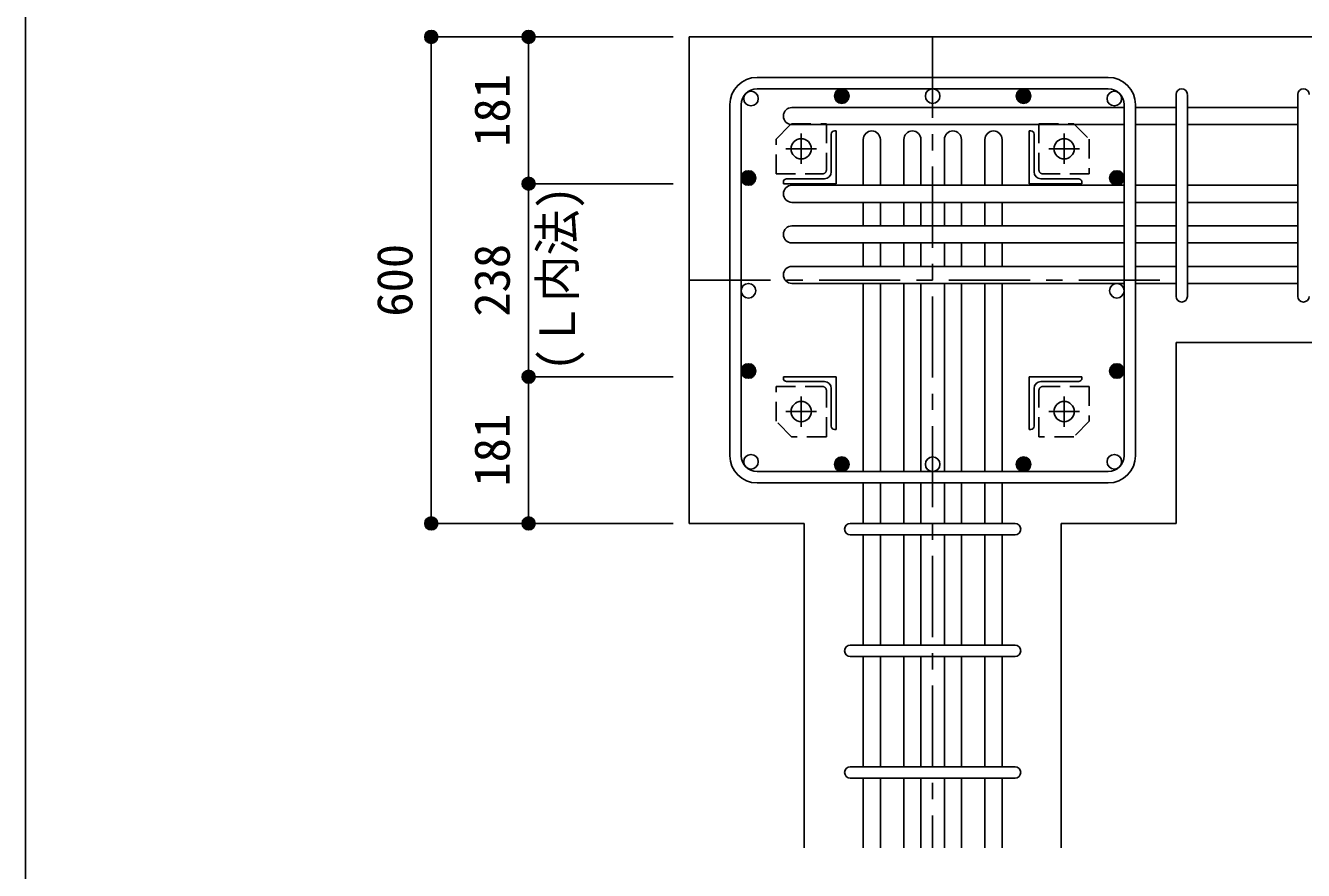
# Model space of a CAD drawing. Units: millimetres at full size, sheet at 1:20. Extents: x -3982 to 3969, y -2797 to 2801.
# Drawn here: x -3982 to -2407, y -1733 to -691 of the extents above; entities that cross this region are included whole.
import ezdxf
from ezdxf.enums import TextEntityAlignment as Align

# ---------------------------------------------------------------- set-up
doc = ezdxf.new("R2010")
doc.units = ezdxf.units.MM
doc.header["$LTSCALE"] = 20
doc.header["$PDMODE"] = 32
doc.header["$PDSIZE"] = 10
doc.linetypes.add('CHAIN1', pattern=[8, 5, -1, 1, -1])
doc.linetypes.add('DASHED1', pattern=[1.8, 1.2, -0.6])
for name, color, linetype in [('6-1_躯体線', 2, 'Continuous'), ('6-2_A.Bolt_', 4, 'Continuous'), ('6-3_柱型主筋', 4, 'Continuous'), ('6-4_フープ', 7, 'Continuous'), ('6-5_梁主筋', 7, 'Continuous'), ('6-6_S.T.P.', 7, 'Continuous'), ('6-9_プレート', 4, 'DASHED1'), ('6-D_寸法', 4, 'Continuous'), ('F-0_枠', 6, 'Continuous')]:
    doc.layers.add(name, color=color, linetype=linetype)
doc.styles.add('ＭＳ ゴシック', font='')
doc.styles.get('ＭＳ ゴシック').set_extended_font_data('MS Gothic')

msp = doc.modelspace()

# ---------------------------------------------------------------- linework, layer by layer
at = {"layer": '6-1_躯体線'}
for p, q in [((-3163.87, -704.67), (-3163.87, -1304.67)), ((-2163.87, -704.67), (-3163.87, -704.67)), ((-2163.87, -1081.67), (-2563.87, -1081.67)), ((-2563.87, -1304.67), (-2563.87, -1081.67)), ((-3163.87, -1304.67), (-3022.37, -1304.67)), ((-3022.37, -1704.67), (-3022.37, -1304.67)), ((-2705.37, -1304.67), (-2563.87, -1304.67)), ((-2705.37, -1704.67), (-2705.37, -1304.67))]:
    msp.add_line(p, q, dxfattribs=at)
at = {"layer": '6-2_A.Bolt_', "linetype": 'CHAIN1'}
for p, q in [((-3025.87, -823.87), (-3025.87, -861.37)), ((-2701.87, -823.87), (-2701.87, -861.37)), ((-3044.67, -842.67), (-3007.17, -842.67)), ((-2683.07, -842.67), (-2720.57, -842.67)), ((-3025.87, -1185.47), (-3025.87, -1147.97)), ((-2701.87, -1185.47), (-2701.87, -1147.97)), ((-3044.67, -1166.67), (-3007.17, -1166.67)), ((-2683.07, -1166.67), (-2720.57, -1166.67))]:
    msp.add_line(p, q, dxfattribs=at)
at = {"layer": '6-2_A.Bolt_'}
for p, q in [((-2988.87, -871.17), (-2988.87, -824.67)), ((-2984.87, -820.67), (-2982.87, -820.67)), ((-2982.87, -885.67), (-2982.87, -820.67)), ((-2744.87, -820.67), (-2742.87, -820.67)), ((-2744.87, -885.67), (-2744.87, -820.67)), ((-2738.87, -871.17), (-2738.87, -824.67)), ((-2997.37, -879.67), (-3043.87, -879.67)), ((-2730.37, -879.67), (-2683.87, -879.67)), ((-3047.87, -885.67), (-3047.87, -883.67)), ((-2982.87, -885.67), (-3047.87, -885.67)), ((-2744.87, -885.67), (-2679.87, -885.67)), ((-2679.87, -883.67), (-2679.87, -885.67)), ((-3047.87, -1125.67), (-3047.87, -1123.67)), ((-2982.87, -1123.67), (-3047.87, -1123.67)), ((-2997.37, -1129.67), (-3043.87, -1129.67)), ((-2982.87, -1123.67), (-2982.87, -1188.67)), ((-2744.87, -1123.67), (-2679.87, -1123.67)), ((-2744.87, -1123.67), (-2744.87, -1188.67)), ((-2730.37, -1129.67), (-2683.87, -1129.67)), ((-2679.87, -1123.67), (-2679.87, -1125.67)), ((-2988.87, -1138.17), (-2988.87, -1184.67)), ((-2738.87, -1138.17), (-2738.87, -1184.67)), ((-2982.87, -1188.67), (-2984.87, -1188.67)), ((-2742.87, -1188.67), (-2744.87, -1188.67))]:
    msp.add_line(p, q, dxfattribs=at)
at = {"layer": '6-2_A.Bolt_', "color": 3}
for centre in [(-3025.87, -842.67), (-2701.87, -842.67), (-3025.87, -1166.67), (-2701.87, -1166.67)]:
    msp.add_circle(centre, 12.5, dxfattribs=at)
at = {"layer": '6-2_A.Bolt_'}
for centre, radius, start, end in [((-2984.87, -824.67), 4, 90, 180), ((-2742.87, -824.67), 4, 0, 90), ((-3043.87, -883.67), 4, 90, 180), ((-2997.37, -871.17), 8.5, 270, 0), ((-2730.37, -871.17), 8.5, 180, 270), ((-2683.87, -883.67), 4, 0, 90), ((-3043.87, -1125.67), 4, 180, 270), ((-2997.37, -1138.17), 8.5, 0, 90), ((-2730.37, -1138.17), 8.5, 90, 180), ((-2683.87, -1125.67), 4, 270, 0), ((-2984.87, -1184.67), 4, 180, 270), ((-2742.87, -1184.67), 4, 270, 0)]:
    msp.add_arc(centre, radius, start, end, dxfattribs=at)
at = {"layer": '6-3_柱型主筋', "color": 3}
for centre in [(-3087.79, -780.75), (-2975.83, -777.67), (-2975.83, -777.67), (-2863.87, -777.67), (-2863.87, -777.67), (-2751.9, -777.67), (-2639.94, -780.75), (-3090.87, -878.67), (-2636.87, -878.67), (-2636.87, -878.67), (-3090.87, -1017.67), (-2636.87, -1017.67), (-3090.87, -1116.63), (-3090.87, -1116.63), (-2636.87, -1116.63), (-3087.79, -1228.6), (-2975.83, -1231.67), (-2863.87, -1231.67), (-2863.87, -1231.67), (-2751.9, -1231.67), (-2751.9, -1231.67), (-2639.94, -1228.6)]:
    msp.add_circle(centre, 9, dxfattribs=at)
at = {"layer": '6-3_柱型主筋'}
for centre, radius in [((-2975.83, -777.67), 9), ((-2975.83, -777.67), 8.1), ((-2975.83, -777.67), 7.2), ((-2975.83, -777.67), 6.3), ((-2751.9, -777.67), 9), ((-2751.9, -777.67), 8.1), ((-2751.9, -777.67), 7.2), ((-2751.9, -777.67), 6.3), ((-2975.83, -777.67), 5.4), ((-2975.83, -777.67), 4.5), ((-2975.83, -777.67), 3.6), ((-2975.83, -777.67), 2.7), ((-2975.83, -777.67), 1.8), ((-2975.83, -777.67), 0.9), ((-2751.9, -777.67), 5.4), ((-2751.9, -777.67), 4.5), ((-2751.9, -777.67), 3.6), ((-2751.9, -777.67), 2.7), ((-2751.9, -777.67), 1.8), ((-2751.9, -777.67), 0.9), ((-3090.87, -878.67), 9), ((-3090.87, -878.67), 8.1), ((-3090.87, -878.67), 7.2), ((-3090.87, -878.67), 6.3), ((-3090.87, -878.67), 5.4), ((-3090.87, -878.67), 4.5), ((-3090.87, -878.67), 3.6), ((-3090.87, -878.67), 2.7), ((-3090.87, -878.67), 1.8), ((-3090.87, -878.67), 0.9), ((-2636.87, -878.67), 9), ((-2636.87, -878.67), 8.1), ((-2636.87, -878.67), 7.2), ((-2636.87, -878.67), 6.3), ((-2636.87, -878.67), 5.4), ((-2636.87, -878.67), 4.5), ((-2636.87, -878.67), 3.6), ((-2636.87, -878.67), 2.7), ((-2636.87, -878.67), 1.8), ((-2636.87, -878.67), 0.9), ((-3090.87, -1116.63), 9), ((-3090.87, -1116.63), 8.1), ((-3090.87, -1116.63), 7.2), ((-3090.87, -1116.63), 6.3), ((-3090.87, -1116.63), 5.4), ((-3090.87, -1116.63), 4.5), ((-3090.87, -1116.63), 3.6), ((-3090.87, -1116.63), 2.7), ((-3090.87, -1116.63), 1.8), ((-3090.87, -1116.63), 0.9), ((-2636.87, -1116.63), 9), ((-2636.87, -1116.63), 8.1), ((-2636.87, -1116.63), 7.2), ((-2636.87, -1116.63), 6.3), ((-2636.87, -1116.63), 5.4), ((-2636.87, -1116.63), 4.5), ((-2636.87, -1116.63), 3.6), ((-2636.87, -1116.63), 2.7), ((-2636.87, -1116.63), 1.8), ((-2636.87, -1116.63), 0.9), ((-2975.83, -1231.67), 9), ((-2975.83, -1231.67), 8.1), ((-2975.83, -1231.67), 7.2), ((-2975.83, -1231.67), 6.3), ((-2975.83, -1231.67), 5.4), ((-2975.83, -1231.67), 4.5), ((-2975.83, -1231.67), 3.6), ((-2751.9, -1231.67), 9), ((-2751.9, -1231.67), 8.1), ((-2751.9, -1231.67), 7.2), ((-2751.9, -1231.67), 6.3), ((-2751.9, -1231.67), 5.4), ((-2751.9, -1231.67), 4.5), ((-2751.9, -1231.67), 3.6), ((-2975.83, -1231.67), 2.7), ((-2975.83, -1231.67), 1.8), ((-2975.83, -1231.67), 0.9), ((-2751.9, -1231.67), 2.7), ((-2751.9, -1231.67), 1.8), ((-2751.9, -1231.67), 0.9)]:
    msp.add_circle(centre, radius, dxfattribs=at)
at = {"layer": '6-4_フープ'}
for p, q in [((-3080.37, -754.67), (-2647.37, -754.67)), ((-3080.37, -768.67), (-2647.37, -768.67)), ((-3113.87, -1221.17), (-3113.87, -788.17)), ((-3099.87, -788.17), (-3099.87, -1221.17)), ((-2627.87, -1221.17), (-2627.87, -788.17)), ((-2613.87, -1221.17), (-2613.87, -788.17)), ((-2647.37, -1240.67), (-3080.37, -1240.67)), ((-3080.37, -1254.67), (-2647.37, -1254.67))]:
    msp.add_line(p, q, dxfattribs=at)
for centre, radius, start, end in [((-3080.37, -788.17), 33.5, 90, 180), ((-2647.37, -788.17), 33.5, 0, 90), ((-3080.37, -788.17), 19.5, 90, 180), ((-2647.37, -788.17), 19.5, 0, 90), ((-3080.37, -1221.17), 33.5, 180, 270), ((-3080.37, -1221.17), 19.5, 180, 270), ((-2647.37, -1221.17), 33.5, 270, 0), ((-2647.37, -1221.17), 19.5, 270, 0)]:
    msp.add_arc(centre, radius, start, end, dxfattribs=at)
at = {"layer": '6-5_梁主筋'}
for p, q in [((-2627.87, -791.75), (-3037.37, -791.75)), ((-2563.87, -791.75), (-2613.87, -791.75)), ((-2413.87, -791.75), (-2549.87, -791.75)), ((-2627.87, -812.75), (-3037.37, -812.75)), ((-2563.87, -812.75), (-2613.87, -812.75)), ((-2413.87, -812.75), (-2549.87, -812.75)), ((-2949.37, -887.67), (-2949.37, -831.17)), ((-2928.37, -887.67), (-2928.37, -831.17)), ((-2899.37, -887.67), (-2899.37, -831.17)), ((-2878.37, -887.67), (-2878.37, -831.17)), ((-2849.37, -887.67), (-2849.37, -831.17)), ((-2828.37, -887.67), (-2828.37, -831.17)), ((-2799.37, -887.67), (-2799.37, -831.17)), ((-2778.37, -887.67), (-2778.37, -831.17)), ((-2627.87, -887.67), (-3037.37, -887.67)), ((-2563.87, -887.67), (-2613.87, -887.67)), ((-2413.87, -887.67), (-2549.87, -887.67)), ((-2627.87, -908.67), (-3037.37, -908.67)), ((-2949.37, -937.67), (-2949.37, -908.67)), ((-2928.37, -937.67), (-2928.37, -908.67)), ((-2899.37, -937.67), (-2899.37, -908.67)), ((-2878.37, -937.67), (-2878.37, -908.67)), ((-2849.37, -937.67), (-2849.37, -908.67)), ((-2828.37, -937.67), (-2828.37, -908.67)), ((-2799.37, -937.67), (-2799.37, -908.67)), ((-2778.37, -937.67), (-2778.37, -908.67)), ((-2563.87, -908.67), (-2613.87, -908.67)), ((-2413.87, -908.67), (-2549.87, -908.67)), ((-2627.87, -937.67), (-3037.37, -937.67)), ((-2563.87, -937.67), (-2613.87, -937.67)), ((-2413.87, -937.67), (-2549.87, -937.67)), ((-2627.87, -958.67), (-3037.37, -958.67)), ((-2949.37, -987.67), (-2949.37, -958.67)), ((-2928.37, -987.67), (-2928.37, -958.67)), ((-2899.37, -987.67), (-2899.37, -958.67)), ((-2878.37, -987.67), (-2878.37, -958.67)), ((-2849.37, -987.67), (-2849.37, -958.67)), ((-2828.37, -987.67), (-2828.37, -958.67)), ((-2799.37, -987.67), (-2799.37, -958.67)), ((-2778.37, -987.67), (-2778.37, -958.67)), ((-2563.87, -958.67), (-2613.87, -958.67)), ((-2413.87, -958.67), (-2549.87, -958.67)), ((-2627.87, -987.67), (-3037.37, -987.67)), ((-2563.87, -987.67), (-2613.87, -987.67)), ((-2413.87, -987.67), (-2549.87, -987.67)), ((-2627.87, -1008.67), (-3037.37, -1008.67)), ((-2949.37, -1240.67), (-2949.37, -1008.67)), ((-2928.37, -1240.67), (-2928.37, -1008.67)), ((-2899.37, -1240.67), (-2899.37, -1008.67)), ((-2878.37, -1240.67), (-2878.37, -1008.67)), ((-2849.37, -1240.67), (-2849.37, -1008.67)), ((-2828.37, -1240.67), (-2828.37, -1008.67)), ((-2799.37, -1240.67), (-2799.37, -1008.67)), ((-2778.37, -1240.67), (-2778.37, -1008.67)), ((-2563.87, -1008.67), (-2613.87, -1008.67)), ((-2413.87, -1008.67), (-2549.87, -1008.67)), ((-2949.37, -1304.67), (-2949.37, -1254.67)), ((-2928.37, -1304.67), (-2928.37, -1254.67)), ((-2899.37, -1304.67), (-2899.37, -1254.67)), ((-2878.37, -1304.67), (-2878.37, -1254.67)), ((-2849.37, -1304.67), (-2849.37, -1254.67)), ((-2828.37, -1304.67), (-2828.37, -1254.67)), ((-2799.37, -1304.67), (-2799.37, -1254.67)), ((-2778.37, -1304.67), (-2778.37, -1254.67)), ((-2949.37, -1454.67), (-2949.37, -1318.67)), ((-2928.37, -1454.67), (-2928.37, -1318.67)), ((-2899.37, -1454.67), (-2899.37, -1318.67)), ((-2878.37, -1454.67), (-2878.37, -1318.67)), ((-2849.37, -1454.67), (-2849.37, -1318.67)), ((-2828.37, -1454.67), (-2828.37, -1318.67)), ((-2799.37, -1454.67), (-2799.37, -1318.67)), ((-2778.37, -1454.67), (-2778.37, -1318.67)), ((-2949.37, -1604.67), (-2949.37, -1468.67)), ((-2928.37, -1604.67), (-2928.37, -1468.67)), ((-2899.37, -1604.67), (-2899.37, -1468.67)), ((-2878.37, -1604.67), (-2878.37, -1468.67)), ((-2849.37, -1604.67), (-2849.37, -1468.67)), ((-2828.37, -1604.67), (-2828.37, -1468.67)), ((-2799.37, -1604.67), (-2799.37, -1468.67)), ((-2778.37, -1604.67), (-2778.37, -1468.67)), ((-2949.37, -1704.67), (-2949.37, -1618.67)), ((-2928.37, -1704.67), (-2928.37, -1618.67)), ((-2899.37, -1704.67), (-2899.37, -1618.67)), ((-2878.37, -1704.67), (-2878.37, -1618.67)), ((-2849.37, -1704.67), (-2849.37, -1618.67)), ((-2828.37, -1704.67), (-2828.37, -1618.67)), ((-2799.37, -1704.67), (-2799.37, -1618.67)), ((-2778.37, -1704.67), (-2778.37, -1618.67))]:
    msp.add_line(p, q, dxfattribs=at)
for centre, start, end in [((-3037.37, -802.25), 90, 270), ((-2938.87, -831.17), 0, 180), ((-2888.87, -831.17), 0, 180), ((-2838.87, -831.17), 0, 180), ((-2788.87, -831.17), 0, 180), ((-3037.37, -898.17), 90, 270), ((-3037.37, -948.17), 90, 270), ((-3037.37, -998.17), 90, 270)]:
    msp.add_arc(centre, 10.5, start, end, dxfattribs=at)
at = {"layer": '6-6_S.T.P.'}
for p, q in [((-2563.87, -1024.67), (-2563.87, -776.14)), ((-2549.87, -1024.67), (-2549.87, -776.14)), ((-2413.87, -1024.67), (-2413.87, -776.14)), ((-2965.37, -1304.67), (-2762.37, -1304.67)), ((-2965.37, -1318.67), (-2762.37, -1318.67)), ((-2965.37, -1454.67), (-2762.37, -1454.67)), ((-2965.37, -1468.67), (-2762.37, -1468.67)), ((-2965.37, -1604.67), (-2762.37, -1604.67)), ((-2965.37, -1618.67), (-2762.37, -1618.67))]:
    msp.add_line(p, q, dxfattribs=at)
for centre, start, end in [((-2556.87, -775.75), 0, 180), ((-2556.87, -775.75), 0, 180), ((-2556.87, -775.75), 0, 180), ((-2556.87, -775.75), 0, 180), ((-2406.87, -775.75), 0, 180), ((-2556.87, -1024.67), 180, 0), ((-2556.87, -1024.67), 180, 0), ((-2556.87, -1024.67), 180, 0), ((-2556.87, -1024.67), 180, 0), ((-2406.87, -1024.67), 180, 0), ((-2965.37, -1311.67), 90, 270), ((-2965.37, -1311.67), 90, 270), ((-2965.37, -1311.67), 90, 270), ((-2965.37, -1311.67), 90, 270), ((-2762.37, -1311.67), 270, 90), ((-2762.37, -1311.67), 270, 90), ((-2762.37, -1311.67), 270, 90), ((-2762.37, -1311.67), 270, 90), ((-2965.37, -1461.67), 90, 270), ((-2762.37, -1461.67), 270, 90), ((-2965.37, -1611.67), 90, 270), ((-2762.37, -1611.67), 270, 90)]:
    msp.add_arc(centre, 7, start, end, dxfattribs=at)
at = {"layer": '6-9_プレート'}
for p, q in [((-2994.87, -811.67), (-2994.87, -868.67)), ((-2732.87, -811.67), (-2689.87, -811.67)), ((-2732.87, -811.67), (-2732.87, -868.67)), ((-3056.87, -873.67), (-3056.87, -830.67)), ((-3056.87, -873.67), (-2999.87, -873.67)), ((-2670.87, -873.67), (-2727.87, -873.67)), ((-3056.87, -1135.67), (-2999.87, -1135.67)), ((-2994.87, -1197.67), (-2994.87, -1140.67)), ((-2732.87, -1197.67), (-2732.87, -1140.67)), ((-2670.87, -1135.67), (-2727.87, -1135.67)), ((-2670.87, -1135.67), (-2670.87, -1178.67)), ((-2994.87, -1197.67), (-3037.87, -1197.67))]:
    msp.add_line(p, q, dxfattribs=at)
for points in [[(-3056.87, -830.67), (-3037.87, -811.67), (-2994.87, -811.67)], [(-2689.87, -811.67), (-2670.87, -830.67), (-2670.87, -873.67)], [(-3037.87, -1197.67), (-3056.87, -1178.67), (-3056.87, -1135.67)], [(-2670.87, -1178.67), (-2689.87, -1197.67), (-2732.87, -1197.67)]]:
    msp.add_lwpolyline(points, dxfattribs=at)
for centre, start, end in [((-2999.87, -868.67), 270, 0), ((-2727.87, -868.67), 180, 270), ((-2999.87, -1140.67), 0, 90), ((-2727.87, -1140.67), 90, 180)]:
    msp.add_arc(centre, 5, start, end, dxfattribs=at)
at = {"layer": '6-D_寸法'}
for p, q in [((-3481.89, -704.67), (-3361.89, -704.67)), ((-3481.89, -704.67), (-3481.89, -1304.67)), ((-3361.89, -704.67), (-3183.87, -704.67)), ((-3361.89, -885.67), (-3361.89, -704.67)), ((-3361.89, -704.67), (-3183.87, -704.67)), ((-3361.89, -1123.67), (-3361.89, -885.67)), ((-3361.89, -885.67), (-3183.87, -885.67)), ((-3361.89, -1304.67), (-3361.89, -1123.67)), ((-3361.89, -1123.67), (-3183.87, -1123.67)), ((-3481.89, -1304.67), (-3361.89, -1304.67)), ((-3361.89, -1304.67), (-3183.87, -1304.67)), ((-3361.89, -1304.67), (-3183.87, -1304.67)), ((-3361.89, -1304.67), (-3183.87, -1304.67))]:
    msp.add_line(p, q, dxfattribs=at)
at = {"layer": '6-D_寸法', "linetype": 'CHAIN1'}
for p, q in [((-2863.87, -704.67), (-2863.87, -1704.67)), ((-3163.87, -1004.67), (-2563.87, -1004.67))]:
    msp.add_line(p, q, dxfattribs=at)
at = {"layer": '6-D_寸法'}
msp.add_lwpolyline([(-3481.89, -1304.67), (-3361.89, -1304.67), (-3183.87, -1304.67)], dxfattribs=at)
msp.add_lwpolyline([(-3481.89, -1304.67), (-3361.89, -1304.67), (-3183.87, -1304.67)], dxfattribs=at)
for centre, radius in [((-3481.89, -704.67), 8), ((-3481.89, -704.67), 7.2), ((-3481.89, -704.67), 6.4), ((-3481.89, -704.67), 5.6), ((-3481.89, -704.67), 4.8), ((-3481.89, -704.67), 4), ((-3481.89, -704.67), 3.2), ((-3481.89, -704.67), 2.4), ((-3481.89, -704.67), 1.6), ((-3481.89, -704.67), 0.8), ((-3361.89, -704.67), 8), ((-3361.89, -704.67), 7.2), ((-3361.89, -704.67), 6.4), ((-3361.89, -704.67), 5.6), ((-3361.89, -704.67), 4.8), ((-3361.89, -704.67), 4), ((-3361.89, -704.67), 3.2), ((-3361.89, -704.67), 2.4), ((-3361.89, -704.67), 1.6), ((-3361.89, -704.67), 0.8), ((-3361.89, -885.67), 8), ((-3361.89, -885.67), 7.2), ((-3361.89, -885.67), 6.4), ((-3361.89, -885.67), 5.6), ((-3361.89, -885.67), 4.8), ((-3361.89, -885.67), 4), ((-3361.89, -885.67), 3.2), ((-3361.89, -885.67), 2.4), ((-3361.89, -885.67), 1.6), ((-3361.89, -885.67), 0.8), ((-3361.89, -1123.67), 8), ((-3361.89, -1123.67), 7.2), ((-3361.89, -1123.67), 6.4), ((-3361.89, -1123.67), 5.6), ((-3361.89, -1123.67), 4.8), ((-3361.89, -1123.67), 4), ((-3361.89, -1123.67), 3.2), ((-3361.89, -1123.67), 2.4), ((-3361.89, -1123.67), 1.6), ((-3361.89, -1123.67), 0.8), ((-3481.89, -1304.67), 8), ((-3481.89, -1304.67), 7.2), ((-3481.89, -1304.67), 6.4), ((-3481.89, -1304.67), 5.6), ((-3481.89, -1304.67), 4.8), ((-3481.89, -1304.67), 4), ((-3481.89, -1304.67), 3.2), ((-3481.89, -1304.67), 2.4), ((-3481.89, -1304.67), 1.6), ((-3481.89, -1304.67), 0.8), ((-3361.89, -1304.67), 8), ((-3361.89, -1304.67), 7.2), ((-3361.89, -1304.67), 6.4), ((-3361.89, -1304.67), 5.6), ((-3361.89, -1304.67), 4.8), ((-3361.89, -1304.67), 4), ((-3361.89, -1304.67), 3.2), ((-3361.89, -1304.67), 2.4), ((-3361.89, -1304.67), 1.6), ((-3361.89, -1304.67), 0.8)]:
    msp.add_circle(centre, radius, dxfattribs=at)
at = {"layer": '6-D_寸法', "color": 7}
for p in [(-3481.89, -704.67), (-3361.89, -704.67), (-3361.89, -885.67), (-3361.89, -1123.67), (-3481.89, -1304.67), (-3361.89, -1304.67)]:
    msp.add_point(p, dxfattribs=at)
at = {"layer": 'F-0_枠'}
msp.add_line((-3981.92, 2800.77), (-3981.92, -2796.83), dxfattribs=at)

# ---------------------------------------------------------------- texts
at = {"layer": '6-D_寸法', "style": 'ＭＳ ゴシック'}
for s, p in [('181', (-3371.89, -840.17)), ('600', (-3491.89, -1049.67)), ('238', (-3371.89, -1049.67)), ('181', (-3371.89, -1259.17))]:
    msp.add_text(s, height=43.99, rotation=90, dxfattribs=at).set_placement(p, align=Align.BOTTOM_LEFT)
at = {"layer": '6-D_寸法', "style": 'ＭＳ ゴシック', "width": 0.95}
msp.add_text('(Ｌ内法)', height=43.99, rotation=90, dxfattribs=at).set_placement((-3291.41, -1116.77), align=Align.BOTTOM_LEFT)

doc.saveas('drawing.dxf')
